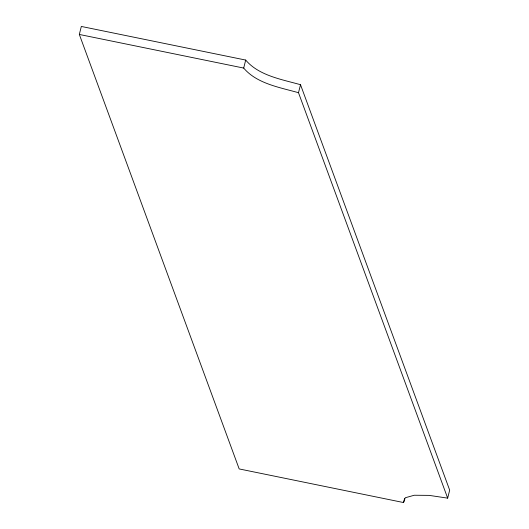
<?xml version="1.0" encoding="UTF-8"?>
<svg xmlns="http://www.w3.org/2000/svg" width="529" height="529" viewBox="0 0 529 529"><rect width="100%" height="100%" fill="white"/><g stroke="black" fill="none" stroke-linecap="round" stroke-linejoin="round"><path stroke-width="0.79" d="M79.324 34.451L81.327 26.45L245.701 60.068C258.846 75.68 281.831 79.416 300.512 84.706L449.676 490.138L447.673 498.139L429.151 495.375L414.267 495.243L405.274 497.763L403.554 502.55L239.181 468.932L79.324 34.451L243.697 68.069C256.836 83.681 279.821 87.417 298.501 92.707L447.673 498.139M243.697 68.069L245.701 60.068M298.501 92.707L300.512 84.706M403.554 502.55L404.559 498.549"/></g></svg>
